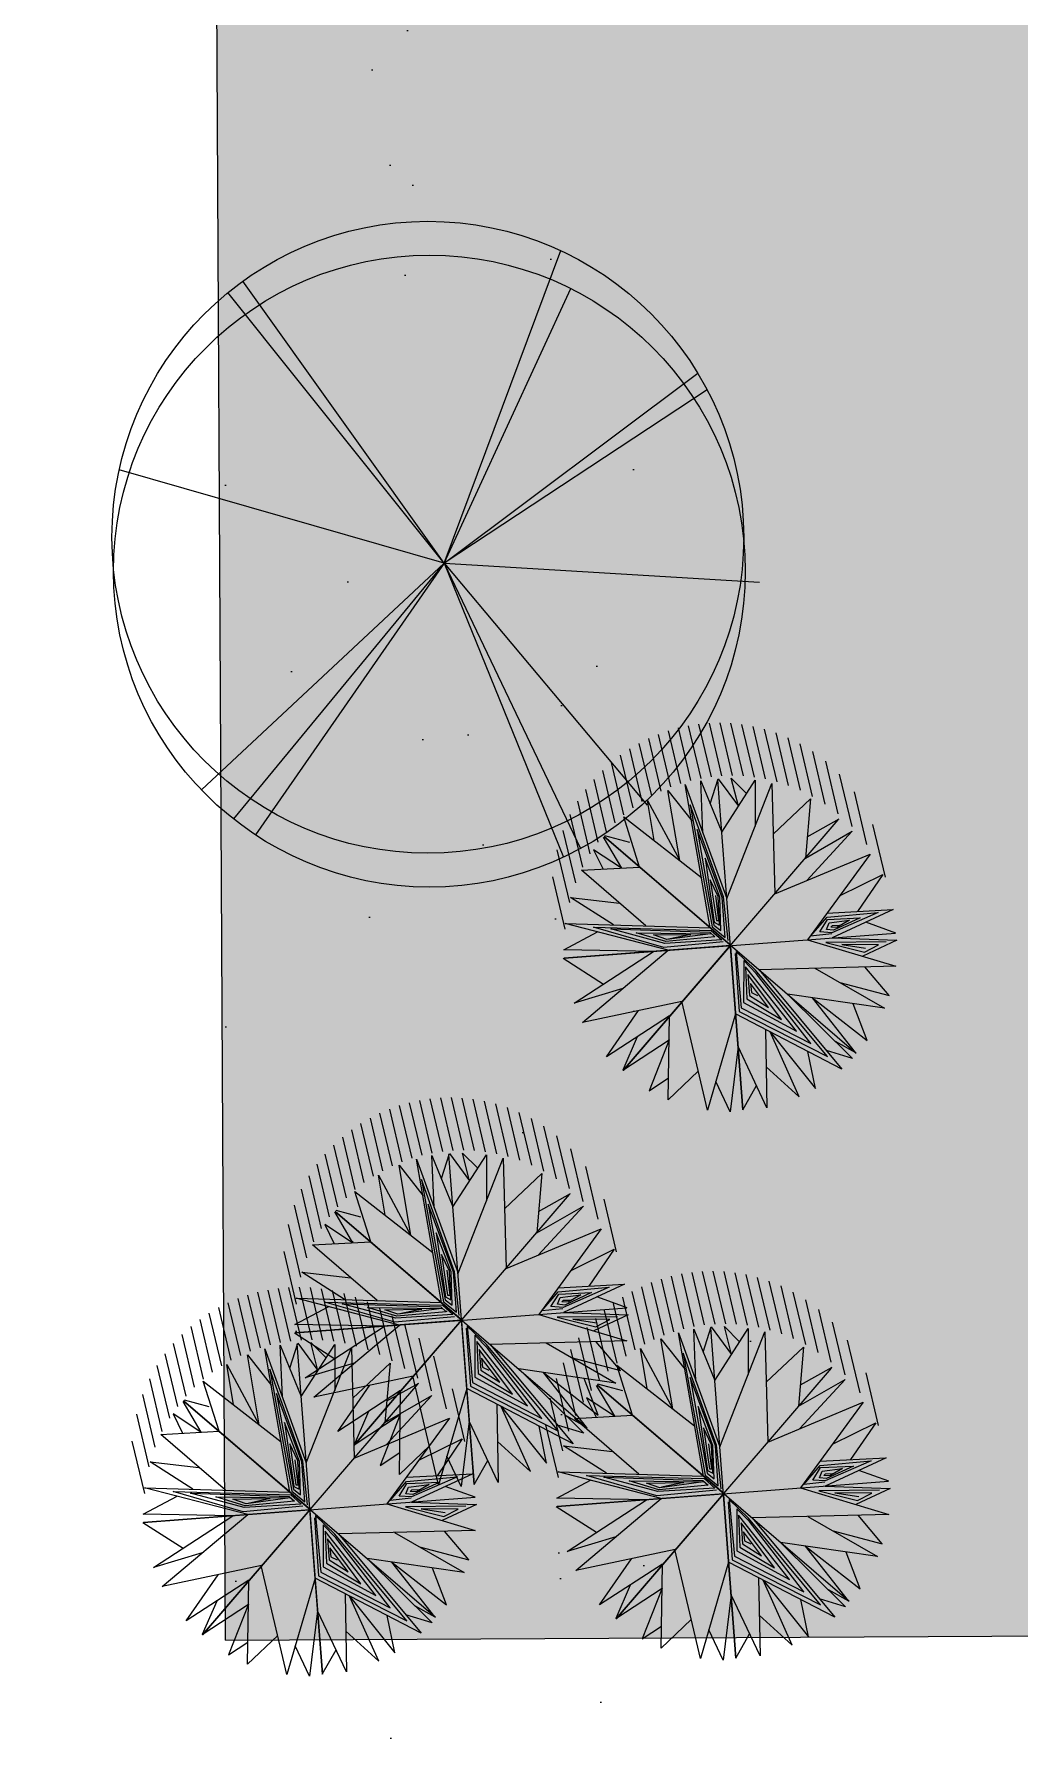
# Model space of a CAD drawing. Header units: millimetres. Extents: x 15176 to 113240, y 14038 to 107702.
# Drawn here: x 20531 to 23485, y 62994 to 68082 of the extents above; entities that cross this region are included whole.
import ezdxf

# ---------------------------------------------------------------- set-up
doc = ezdxf.new("R2010")
doc.units = ezdxf.units.MM
doc.layers.add('graas', color=72, linetype='Continuous')
doc.layers.add('plants', color=3, linetype='Continuous', lineweight=25)

# ---------------------------------------------------------------- blocks, each defined once
blk = doc.blocks.new('T25C')
at = {"color": 251, "linetype": 'Continuous'}
for p, q in [((-0.1746150254089116, 0.3576626338945061), (-0.1621590254089824, 0.481214633894524)), ((-0.1621590254089824, 0.481214633894524), (-0.001662025409132184, 0.2883096338946416)), ((-0.1012120254090405, 0.4976926338949852), (-0.1201940254090914, 0.4307766338943111)), ((-0.04744702540892831, 0.3433386338947457), (-0.1012120254090405, 0.4976926338949852)), ((-0.001662025409132184, 0.5026016338943009), (-0.04744702540892831, 0.3433386338947457)), ((-0.002791025409351278, 0.009660633894782222), (-0.002791025409351278, 0.5026016338943009)), ((-0.002791025409351278, 0.5026016338943009), (-0.002791025409351278, -0.4863373661055448)), ((-0.001662025409132184, 0.2883096338946416), (0.06177497459066217, 0.5036716338945553)), ((0.03083597459090015, 0.398635633894628), (-0.001662025409132184, 0.5026016338943009)), ((-0.001662025409132184, 0.2308096338947507), (0.1830289745907976, 0.472295633894646)), ((0.06177497459066217, 0.5036716338945553), (0.07900497459104372, 0.3362826338943705)), ((0.1830289745907976, 0.472295633894646), (0.1291619745907155, 0.141613633894849)), ((-0.1478010254090805, 0.1546706338949662), (-0.2715690254090077, 0.4284586338944791)), ((-0.2715690254090077, 0.4284586338944791), (-0.0008930254089136724, 0.2308096338947507)), ((0.1577449745909689, 0.317077633894769), (0.2396649745910508, 0.4455096338942894)), ((0.2396649745910508, 0.4455096338942894), (0.1606789745910646, 0.1731296338948596)), ((0.3503769745907448, 0.3628296338947621), (-0.3536070254090191, -0.3411553661053404)), ((-0.005049025409334718, 0.01191863389431091), (-0.3515870254091169, 0.3584556338946641)), ((-0.3515870254091169, 0.3584556338946641), (0.3493919745910716, -0.3425233661055245)), ((-0.3513630254092277, 0.3582326338946586), (-0.3354720254092172, 0.2767276338945521)), ((-0.2170490254093238, 0.2239186338947547), (-0.3262870254093286, 0.3877506338949388)), ((-0.3262870254093286, 0.3877506338949388), (-0.2346890254093523, 0.3468776338941097)), ((-0.002791025409351278, 0.009660633894782222), (0.3503769745907448, 0.3628296338947621)), ((0.3520969745909497, 0.3645476338942899), (0.2103129745910337, 0.3442916338944997)), ((-0.2462850254091791, 0.1314836338942769), (-0.4021830254091583, 0.3064766338948175)), ((-0.4021830254091583, 0.3064766338948175), (-0.2170490254093238, 0.2239186338947547)), ((0.1606789745910646, 0.1731296338948596), (0.367344974590651, 0.3447196338947833)), ((0.367344974590651, 0.3447196338947833), (0.3256789745910282, 0.2377796338942062)), ((0.4159769745906488, 0.2819676338949648), (0.0774419745907835, 0.008531633894563129)), ((-0.320963025409128, 0.2153076338945539), (-0.4543860254093488, 0.2188396338942766)), ((-0.4543860254093488, 0.2188396338942766), (-0.260922025408945, 0.1280366338942258)), ((0.3033399745909264, 0.1909906338942164), (0.4540689745908821, 0.2122426338946752)), ((0.4540689745908821, 0.2122426338946752), (0.331893974590912, 0.1295086338941474)), ((-0.4967320254090737, 0.07251363389423204), (-0.1478010254090805, 0.1546706338949662)), ((-0.260922025408945, 0.1280366338942258), (-0.4746450254092451, 0.1681396338944978)), ((-0.4746450254092451, 0.1681396338944978), (-0.3850830254091306, 0.09880163389425434)), ((0.2276149745907787, 0.1298266338944813), (0.4827599745908628, 0.1290516338949601)), ((0.4827599745908628, 0.1290516338949601), (0.356737974590942, 0.008531633894563129)), ((-0.5004860254089181, 0.02757863389433624), (-0.4257120254092115, 0.06061563389448565)), ((-0.1148140254090322, 0.008531633894563129), (-0.4967320254090737, 0.07251363389423204)), ((0.396091974590945, 0.04616663389424502), (0.4949869745910291, 0.05882263389412401)), ((0.4949869745910291, 0.05882263389412401), (0.4358309745907718, 0.08417163389458437)), ((-0.2277100254091238, 0.008531633894563129), (-0.5004860254089181, 0.02757863389433624)), ((0.4965149745908093, 0.008531633894563129), (-0.4977900254093583, 0.008531633894563129)), ((-0.4274240254089818, 0.02247763389459578), (-0.4954860254092637, 0.008531633894563129)), ((-0.4954860254092637, 0.008531633894563129), (-0.2911470254089181, -0.0317283661051988)), ((-0.4754450254090443, -0.1486903661052565), (-0.2277100254091238, 0.008531633894563129)), ((-0.4185010254091139, -0.2661213661058355), (-0.1148140254090322, 0.008531633894563129)), ((-0.1068480254089081, 0.01635163389437366), (-0.02698802540908218, 0.01173763389488158)), ((-0.001662025409132184, 0.008531633894563129), (-0.005049025409334718, 0.01191863389431091)), ((-0.001662025409132184, 0.008531633894563129), (-0.002791025409351278, 0.009660633894782222)), ((-0.001662025409132184, 0.008531633894563129), (0.4965149745908093, 0.008531633894563129)), ((0.0774419745907835, 0.008531633894563129), (0.4137399745909534, -0.2682893661058188)), ((0.356737974590942, 0.008531633894563129), (0.4905419745909967, -0.07468236610566237)), ((0.4975179745906644, 0.01146263389455271), (0.396091974590945, 0.04616663389424502)), ((0.4975159745908968, 0.005323633894477098), (0.4281619745906937, -0.02820436610545585)), ((-0.2911470254089181, -0.0317283661051988), (-0.4983200254091571, -0.04165336610549275)), ((-0.4983200254091571, -0.04165336610549275), (-0.3949260254089495, -0.09759036610557814)), ((0.4137399745909534, -0.2682893661058188), (0.09704997459084552, -0.09018036610541458)), ((0.09704997459084552, -0.09018036610541458), (0.2187519745907593, -0.4393593661052364)), ((0.4905419745909967, -0.07468236610566237), (0.1952479745909841, -0.08844036610571493)), ((0.4688749745910172, -0.1581553661053476), (0.2778019745910569, -0.08459336610576429)), ((0.2778019745910569, -0.08459336610576429), (0.4416699745906953, -0.2209143661057169)), ((0.3756909745907251, -0.08003336610545375), (0.4688749745910172, -0.1581553661053476)), ((-0.2390960254092533, -0.103869366105755), (-0.4754450254090443, -0.1486903661052565)), ((-0.3241400254091786, -0.1199973661050535), (-0.4611580254090768, -0.1865353661050904)), ((-0.4611580254090768, -0.1865353661050904), (-0.3502270254089126, -0.204376366105862)), ((-0.1665220254089945, -0.154069366105432), (-0.4185010254091139, -0.2661213661058355)), ((-0.1414110254090701, -0.4706963661055852), (-0.1665220254089945, -0.154069366105432)), ((-0.002791025409351278, -0.1945803661055834), (-0.1414110254090701, -0.4706963661055852)), ((0.2187519745907593, -0.4393593661052364), (-0.002791025409351278, -0.1945803661055834)), ((0.2796389745908527, -0.1928703661051259), (0.3855539745909482, -0.3065123661053804)), ((0.4416699745906953, -0.2209143661057169), (0.3270419745908839, -0.198307366105837)), ((-0.2188850254092358, -0.2064343661049861), (-0.3708540254092441, -0.3274533661051464)), ((-0.3708540254092441, -0.3274533661051464), (-0.3242980254090071, -0.2242313661054141)), ((-0.3023200254092444, -0.3899573661055911), (-0.2188850254092358, -0.2064343661049861)), ((-0.1587050254092901, -0.252643366105076), (-0.3023200254092444, -0.3899573661055911)), ((0.3855539745909482, -0.3065123661053804), (0.23812597459073, -0.2312563661052991)), ((0.23812597459073, -0.2312563661052991), (0.2633479745909426, -0.4145043661055752)), ((-0.05673502540912523, -0.4876093661050618), (-0.04956702540903279, -0.2877533661057896)), ((0.3194309745908868, -0.2727593661056744), (0.3503099745908003, -0.3454533661051755)), ((-0.3540950254091513, -0.3416433661050178), (-0.2647830254090877, -0.3073883661054424)), ((-0.2103020254089643, -0.4493353661055153), (-0.2250410254091548, -0.3160693661056939)), ((-0.1537000254093073, -0.3157423661050416), (-0.2103020254089643, -0.4493353661055153)), ((-0.002791025409351278, -0.3356673661055538), (-0.05673502540912523, -0.4876093661050618)), ((0.1012469745910494, -0.4799343661052262), (-0.002791025409351278, -0.3356673661055538)), ((0.1173789745907925, -0.3273543661052827), (0.1012469745910494, -0.4799343661052262)), ((0.2633479745909426, -0.4145043661055752), (0.1737589745907826, -0.3102683661054471)), ((0.3503099745908003, -0.3454533661051755), (0.2506739745908817, -0.3224193661053505)), ((0.2506739745908817, -0.3224193661053505), (0.3213309745910919, -0.3720793661050266)), ((0.03471497459077, -0.3876753661052135), (-0.002945025409189839, -0.4906553661057842)), ((0.3213309745910919, -0.3720793661050266), (0.2568459745907603, -0.3672613661055948))]:
    blk.add_line(p, q, dxfattribs=at)
at = {"color": 122, "linetype": 'Continuous'}
for p, q in [((0.1291619745907155, 0.141613633894849), (0.4159769745906488, 0.2819676338949648)), ((0.3010129745907761, 0.2049806338945928), (0.07013497459092832, 0.01946663389480818)), ((0.343542974590946, 0.2350386338948738), (0.07031897459091851, 0.01257363389413513)), ((0.1448849745906955, 0.1441006338945954), (0.343542974590946, 0.2350386338948738)), ((0.1507769745908263, 0.1328036338945822), (0.3010129745907761, 0.2049806338945928)), ((0.2362049745906916, 0.1640096338942385), (0.065348974590961, 0.0213806338942959)), ((0.1522499745910864, 0.1264856338948448), (0.2362049745906916, 0.1640096338942385)), ((-0.1514000254092025, 0.1424546338948858), (-0.439601025409047, 0.07229063389422663)), ((-0.1491820254091181, 0.1297666338941781), (-0.3765630254092684, 0.07555763389427739)), ((-0.1440060254089985, 0.1130426338941106), (-0.3198100254089695, 0.0751736338943374)), ((-0.02865202540897371, 0.01846563389426592), (-0.1514000254092025, 0.1424546338948858)), ((-0.02698802540908218, 0.01173763389488158), (-0.1491820254091181, 0.1297666338941781)), ((-0.06229702540895232, 0.01731263389501692), (-0.1440060254089985, 0.1130426338941106)), ((0.02024097459070617, 0.01525363389464474), (0.1448849745906955, 0.1441006338945954)), ((0.02815697459072908, 0.01353063389433373), (0.1507769745908263, 0.1328036338945822)), ((0.0489629745907223, 0.02023163389458205), (0.1522499745910864, 0.1264856338948448)), ((0.065348974590961, 0.0213806338942959), (0.1535389745909015, 0.1201686338945365)), ((0.1925709745910353, 0.135675633894607), (0.1091669745910622, 0.06158463389419921)), ((0.1091669745910622, 0.06158463389419921), (0.1502249745908557, 0.1153826338941144)), ((0.1535389745909015, 0.1201686338945365), (0.1925709745910353, 0.135675633894607)), ((-0.439601025409047, 0.07229063389422663), (-0.1068480254089081, 0.01635163389437366)), ((-0.3765630254092684, 0.07555763389427739), (-0.1159060254090036, 0.02231063389444898)), ((-0.3198100254089695, 0.0751736338943374), (-0.07874902540925177, 0.02807763389500906)), ((-0.1440060254089985, 0.09824063389442017), (-0.2626870254089226, 0.07786463389493292)), ((-0.2626870254089226, 0.07786463389493292), (-0.09945402540915893, 0.04134163389426249)), ((-0.1438210254091246, 0.08555463389438955), (-0.2101870254091409, 0.07575063389413117)), ((-0.2101870254091409, 0.07575063389413117), (-0.1223770254091505, 0.05691163389474241)), ((-0.142342025409107, 0.0753646338944236), (-0.1621220254091895, 0.06979063389462681)), ((-0.07874902540925177, 0.02807763389500906), (-0.1440060254089985, 0.09824063389442017)), ((-0.09945402540915893, 0.04134163389426249), (-0.1438210254091246, 0.08555463389438955)), ((-0.1223770254091505, 0.05691163389474241), (-0.142342025409107, 0.0753646338944236)), ((-0.1159060254090036, 0.02231063389444898), (-0.06229702540895232, 0.01731263389501692)), ((0.01214097459069308, 0.003001633894200495), (0.1078789745906761, -0.08717136610539455)), ((0.07473897459067302, 0.002809633894685248), (0.02465997459103164, 0.00127763389446045)), ((0.02465997459103164, 0.00127763389446045), (0.1091669745910622, -0.08353436610559584)), ((0.07031897459091851, 0.01257363389413513), (0.02815697459072908, 0.01353063389433373)), ((0.07013497459092832, 0.01946663389480818), (0.0489629745907223, 0.02023163389458205)), ((0.3628749745907953, -0.2315243661050772), (0.07473897459067302, 0.002809633894685248)), ((0.07455497459068283, -0.005039366105847876), (0.04785797459089736, -0.006188366105561727)), ((0.04785797459089736, -0.006188366105561727), (0.1156109745907088, -0.07989636610545858)), ((0.07915697459065996, -0.01193236610561144), (0.06166697459093484, -0.01614336610509781)), ((0.06166697459093484, -0.01614336610509781), (0.1202139745910245, -0.07817336610514758)), ((0.07768497459073842, -0.01978136610523507), (0.07216097459104276, -0.02456736610565713)), ((0.07216097459104276, -0.02456736610565713), (0.127946974590941, -0.07568436610563367)), ((0.299723974590961, -0.1892143661052614), (0.07455497459068283, -0.005039366105847876)), ((0.1712129745910715, -0.1007643661050679), (0.07768497459073842, -0.01978136610523507)), ((0.225342974591058, -0.1396283661051712), (0.07915697459065996, -0.01193236610561144)), ((0.1078789745906761, -0.08717136610539455), (0.3628749745907953, -0.2315243661050772)), ((0.1091669745910622, -0.08353436610559584), (0.299723974590961, -0.1892143661052614)), ((0.1156109745907088, -0.07989636610545858), (0.225342974591058, -0.1396283661051712)), ((0.1202139745910245, -0.07817336610514758), (0.1712129745910715, -0.1007643661050679)), ((-0.3500100254091194, -0.3027433661054602), (-0.2139500254093036, -0.1836623661056365)), ((-0.2139500254093036, -0.1836623661056365), (-0.3203680254091523, -0.2368853661055255)), ((-0.2104520254092677, -0.2144853661056914), (-0.1666330254092827, -0.1683463661056521)), ((-0.208427025409037, -0.2177403661053177), (-0.1791530254090503, -0.195723366105085)), ((-0.1791530254090503, -0.195723366105085), (-0.1723410254089686, -0.2393743661050394)), ((-0.1666330254092827, -0.1683463661056521), (-0.1671860254091371, -0.2435853661054352)), ((-0.3382260254093126, -0.2813013661052537), (-0.2537180254089435, -0.2096993661052693)), ((-0.3203680254091523, -0.2368853661055255), (-0.3382260254093126, -0.2813013661052537)), ((-0.2537180254089435, -0.2096993661052693), (-0.3150280254089921, -0.2483723661052863)), ((-0.2739710254090824, -0.3534773661058352), (-0.208427025409037, -0.2177403661053177)), ((-0.1671860254091371, -0.2435853661054352), (-0.2739710254090824, -0.3534773661058352)), ((-0.2439600254092511, -0.3067643661051989), (-0.2073220254092121, -0.2261633661055384)), ((-0.1723410254089686, -0.2393743661050394), (-0.2439600254092511, -0.3067643661051989)), ((-0.1826510254090863, -0.2345873661051883), (-0.2240760254089764, -0.2805353661051413)), ((-0.2240760254089764, -0.2805353661051413), (-0.209347025408988, -0.2393743661050394)), ((-0.1953550254092988, -0.234779366105613), (-0.2113730254091024, -0.2495213661050002)), ((-0.209347025408988, -0.2393743661050394), (-0.1948030254093283, -0.2280783661053647)), ((-0.2073220254092121, -0.2261633661055384), (-0.1898310254091484, -0.2141023661051804)), ((-0.1948030254093283, -0.2280783661053647), (-0.1953550254092988, -0.234779366105613)), ((-0.1898310254091484, -0.2141023661051804), (-0.1826510254090863, -0.2345873661051883))]:
    blk.add_line(p, q, dxfattribs=at)
blk = doc.blocks.new('*X27')
at = {"color": 0}
for p, q in [((7.995964811032191, 13.28125), (8.157783866036956, 13.28125)), ((8.071224623011533, 13.25), (8.233043678016283, 13.25)), ((8.123792995025271, 13.21875), (8.285612050030016, 13.21875)), ((8.164964926502805, 13.1875), (8.326783981507544, 13.1875)), ((8.198714148590668, 13.15625), (8.360533203595407, 13.15625)), ((8.227000176368897, 13.125), (8.388819231373635, 13.125)), ((8.250959552350487, 13.09375), (8.412778607355223, 13.09375)), ((8.271318105013945, 13.0625), (8.43313716001868, 13.0625)), ((8.28856912068646, 13.03125), (8.450388175691195, 13.03125)), ((8.303061916825666, 13), (8.4648809718304, 13)), ((8.315050334816608, 12.96875), (8.47686938982134, 12.96875)), ((8.324721190037453, 12.9375), (8.486540245042185, 12.9375)), ((8.332211801236857, 12.90625), (8.494030856241592, 12.90625)), ((8.337621130199329, 12.875), (8.499440185204064, 12.875)), ((8.34101693128403, 12.84375), (8.502835986288762, 12.84375)), ((8.342440235567718, 12.8125), (8.50425929057245, 12.8125)), ((8.341907907775509, 12.78125), (8.503726962780243, 12.78125)), ((8.334927690324987, 12.71875), (8.49674674532972, 12.71875)), ((8.339413663043858, 12.75), (8.501232718048593, 12.75)), ((8.319731026501376, 12.65625), (8.481550081506109, 12.65625)), ((8.328394828535162, 12.6875), (8.490213883539896, 12.6875)), ((8.308817528247237, 12.625), (8.47063658325197, 12.625)), ((8.279533142717968, 12.5625), (8.441352197722702, 12.5625)), ((8.295491766881273, 12.59375), (8.457310821886008, 12.59375)), ((8.23839343998618, 12.5), (8.400212494990916, 12.5)), ((8.260640315670857, 12.53125), (8.422459370675591, 12.53125)), ((8.21218751078164, 12.46875), (8.374006565786377, 12.46875)), ((8.143638267299758, 12.40625), (8.305457322304502, 12.40625)), ((8.181104577386034, 12.4375), (8.342923632390773, 12.4375)), ((8.096984765041388, 12.375), (8.258803820046149, 12.375)), ((7.926529839722778, 12.3125), (8.08834889472758, 12.3125)), ((8.034562227647518, 12.34375), (8.196381282652291, 12.34375))]:
    blk.add_line(p, q, dxfattribs=at)
blk = doc.blocks.new('SHADOW1')
blk.add_blockref('*X27', (-7.842490835048404, -12.80538684877296))
blk = doc.blocks.new('T41')
at = {"color": 86, "linetype": 'Continuous'}
for p, q in [((0.004327210933752212, 0.00454933808214264), (-0.08235078906636772, 0.4689983380822014)), ((0.004327210933752212, 0.00454933808214264), (-0.05437878906604965, 0.4748823380823524)), ((0.004327210933752212, 0.00454933808214264), (-0.1952347890660349, 0.4321823380823844)), ((0.004327210933752212, 0.00454933808214264), (0.3816842109335994, 0.3236013380819713)), ((0.004327210933752212, 0.00454933808214264), (0.4073082109339339, 0.2920953380817082)), ((0.004327210933752212, 0.00454933808214264), (0.442125210933682, 0.2379613380817318)), ((0.004327210933752212, 0.00454933808214264), (-0.4433617890663299, 0.1537783380817928)), ((-0.4422097890660552, -0.1438596619182135), (0.004327210933752212, 0.00454933808214264)), ((0.004327210933752212, 0.00454933808214264), (-0.4350187890663619, -0.1715196619179551)), ((0.004327210933752212, 0.00454933808214264), (-0.2846247890661289, -0.4011966619182203)), ((0.004327210933752212, 0.00454933808214264), (-0.2845517890664269, -0.3425516619181508)), ((0.004327210933752212, 0.00454933808214264), (0.437030210933699, -0.2558746619179146)), ((0.004327210933752212, 0.00454933808214264), (0.2116652109339157, -0.4693106619179161)), ((0.004327210933752212, 0.00454933808214264), (0.1860902109337985, -0.4799346619174685))]:
    blk.add_line(p, q, dxfattribs=at)
at = {"color": 3, "linetype": 'Continuous'}
for centre in [(0.02873721093374115, 0.01035333808249561), (0.01790221093369837, -0.03902066191767517)]:
    blk.add_circle(centre, 0.471905, dxfattribs=at)

msp = doc.modelspace()

# ---------------------------------------------------------------- hatches: boundary and pattern name
at = {"layer": 'graas', "linetype": 'ByBlock', "lineweight": 13}
h = msp.add_hatch(dxfattribs=at)
h.set_pattern_fill('AR-SAND', color=256, scale=10, angle=68.99999999999999, style=0)
h.set_pattern_definition([(37.50000000000001, (25327.59192455947, 41406.08846742971), (-16.0003129598405, 489.4132373293423), [0, -386.08, 0, -431.8, 0, -412.75]), (7.49999999999999, (25327.59192455947, 41406.08846742971), (449.5232831380026, 716.8251005683543), [0, -208.2799999999999, 0, -347.9799999999998, 0, -133.3499999999999]), (327.5, (25015.17192455946, 41406.08846742971), (790.9923702414579, 1.437184678545691), [0, -127, 0, -457.2, 0, -596.9]), (317.5, (25015.17192455946, 41406.08846742971), (763.5564524722973, 222.9293232572162), [0, -63.5, 0, -299.72, 0, -342.9])])
edge = h.paths.add_edge_path()
edge.add_line((23714.70729949567, 64280.1761545648), (23592.53843724974, 86683.61263442083))
edge.add_line((22183.20993757501, 86675.92738222779), (23592.53843725005, 86683.61263442069))
edge.add_arc((22622.24887066183, 84935.91609648775), 1794.545752904836, 103.3105260061327, 159.0228163147476)
edge.add_line((21055.9950642951, 72413.78181990533), (20946.64011591981, 85578.3565686676))
edge.add_line((21105.87946654015, 63265.93500779584), (21055.9950642951, 72413.78181990531))
edge.add_line((21105.87946654015, 63265.93500779584), (52715.57755637063, 63438.30681580104))
edge.add_line((53914.25828636662, 64444.85824642674), (23714.70729949567, 64280.1761545648))
edge.add_arc((52700.43905803916, 64673.35236428081), 1235.138324622552, 269.9226120434718, 349.3391731090709)
h = msp.add_hatch(dxfattribs=at)
h.set_pattern_fill('AR-SAND', color=256, scale=24.99999999996262, angle=68.99999999999999, style=0)
h.set_pattern_definition([(127.8124382645056, (26131.31097992425, 58627.26666212894), (-1223.296775608138, -46.67217406820987), [0, -965.1999999985567, 0, -1079.499999998385, 0, -1031.874999998457]), (97.81243826450566, (26131.31097992425, 58627.26666212894), (-1798.164288729982, 1114.019292370118), [0, -520.6999999992215, 0, -869.9499999986994, 0, -333.3749999995016]), (57.81243826450566, (26135.57008415763, 57846.22827476932), (-14.37620944992341, 1977.431931847506), [0, -317.499999999525, 0, -1142.99999999829, 0, -1492.249999997768]), (47.81243826450567, (26135.57008415763, 57846.22827476932), (-567.7242995043346, 1905.823638283586), [0, -158.7499999997626, 0, -749.2999999988793, 0, -857.249999998718])])
edge = h.paths.add_edge_path()
edge.add_arc((21874.09341342415, 70410.07548145021), 809.3983394413261, 364.5746166119596, 536.0502599170522)
edge.add_line((22720.17521687946, 63274.73797315004), (22680.91326120382, 70474.63092366233))
edge.add_line((21105.87946654015, 63265.93500779587), (21066.6175108645, 70465.8279583083))
edge.add_arc((21912.69931431976, 63330.49045000816), 809.3983394413261, 184.5746166119589, 356.0502599170513)

# ---------------------------------------------------------------- linework, layer by layer
at = {"color": 7, "lineweight": 20}
for p, q in [((21105.87946654015, 63265.93500779584, -72337.85354548445), (21055.9950642951, 72413.78181990533, -176709.9999997358)), ((21105.87946654015, 63265.93500779584, -176709.9999997358), (52715.57755637061, 63438.30681580104, -176709.9999997358))]:
    msp.add_line(p, q, dxfattribs=at)

# ---------------------------------------------------------------- block references
at = {"layer": 'plants'}
for name, p, xscale, yscale, zscale, rotation in [('T41', (21767.18708710663, 66506.31213887915, -18975.03626282736), 2007.550241130811, 2007.550241130811, 2007.550241130811, 194.9999999999991), ('SHADOW1', (22623.74224410119, 65357.78474463942, -176709.9999997358), 1001.519986744871, 1001.519986744871, 1001.519986744871, 103.344474), ('T25C', (22623.74224410119, 65357.78474463942, -176709.9999997358), 1001.519986744863, 1001.519986744863, 1001.519986744863, 139.3439278782274), ('SHADOW1', (21817.6058489063, 64234.34236841262, -18975.03626282737), 1001.519986744871, 1001.519986744871, 1001.519986744871, 103.344474), ('T25C', (21817.6058489063, 64234.34236841262, -18975.03626282737), 1001.519986744863, 1001.519986744863, 1001.519986744863, 139.3439278782274), ('SHADOW1', (22602.9061413336, 63714.04206345431, -541.3449999994066), 1001.519986744871, 1001.519986744871, 1001.519986744871, 103.344474), ('SHADOW1', (21362.60056577154, 63666.04389011685, -541.3449999994066), 1001.519986744871, 1001.519986744871, 1001.519986744871, 103.344474), ('T25C', (22602.9061413336, 63714.04206345431, -541.3449999994066), 1001.519986744863, 1001.519986744863, 1001.519986744863, 139.3439278782274), ('T25C', (21362.60056577154, 63666.04389011685, -541.3449999994066), 1001.519986744863, 1001.519986744863, 1001.519986744863, 139.3439278782274)]:
    msp.add_blockref(name, p, dxfattribs=dict(at, xscale=xscale, yscale=yscale, zscale=zscale, rotation=rotation))

doc.saveas('drawing.dxf')
